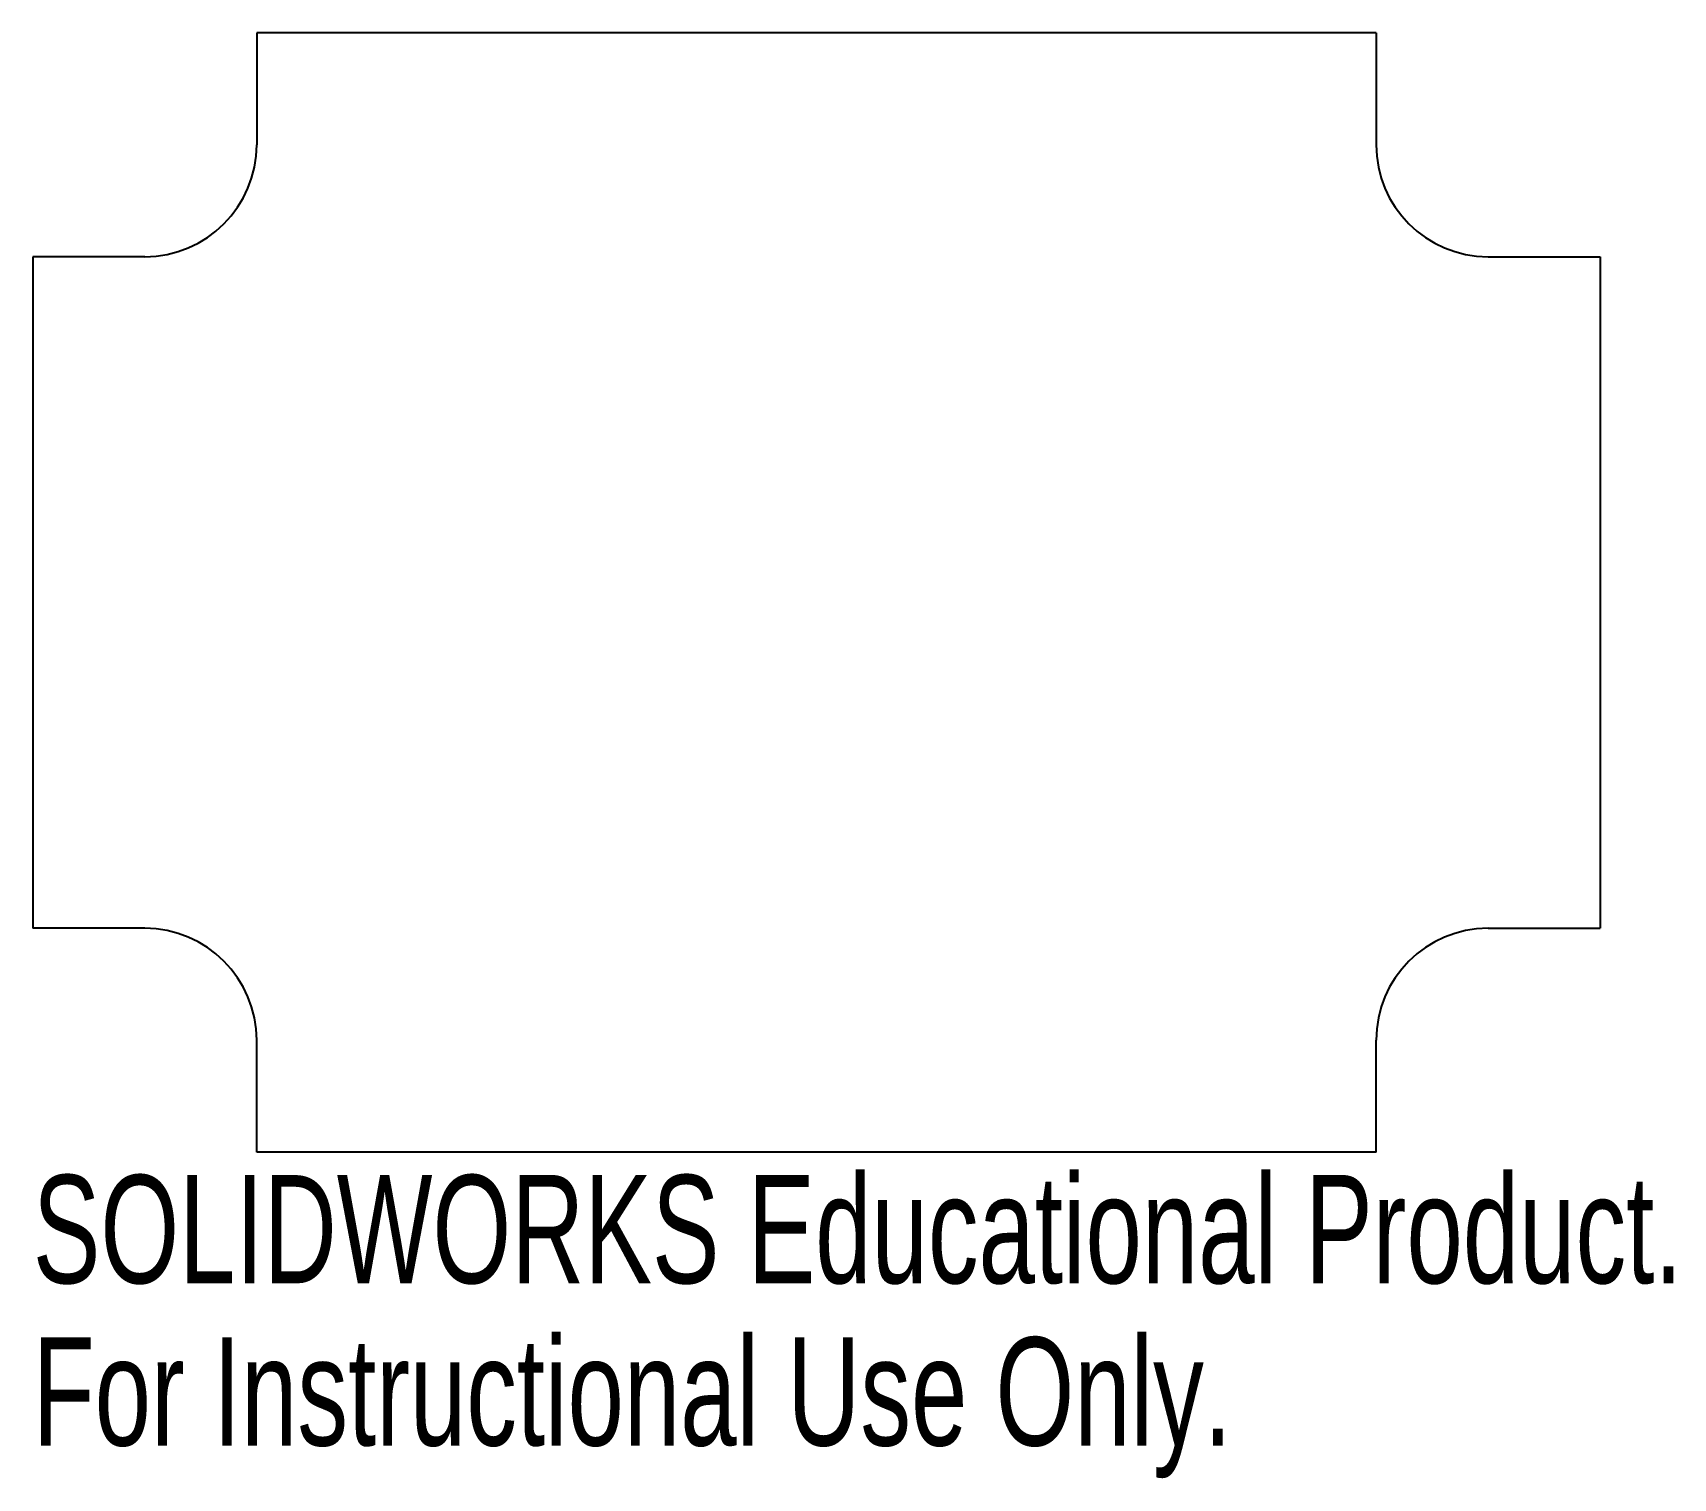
# Model space of a CAD drawing. Header units: millimetres. Extents: x -35 to 38.3, y -39.6 to 25.
import ezdxf

# ---------------------------------------------------------------- set-up
doc = ezdxf.new("R2010")
doc.units = ezdxf.units.MM
doc.styles.add('SLDTEXTSTYLE0', font='TXT', dxfattribs={"width": 0.7})

msp = doc.modelspace()

# ---------------------------------------------------------------- linework, layer by layer
at = {"color": 7, "linetype": 'Continuous', "lineweight": 25}
for p, q in [((25, 25), (-25, 25)), ((-25, 25), (-25, 20)), ((25, 25), (25, 20)), ((-30, 15), (-35, 15)), ((-35, 15), (-35, -15)), ((30, 15), (35, 15)), ((35, 15), (35, -15)), ((-30, -15), (-35, -15)), ((30, -15), (35, -15)), ((-25, -25), (-25, -20)), ((25, -25), (25, -20)), ((25, -25), (-25, -25))]:
    msp.add_line(p, q, dxfattribs=at)
for centre, start, end in [((-30, 20), 270, 0), ((30, 20), 180, 270), ((-30, -20), 0, 90), ((30, -20), 90, 180)]:
    msp.add_arc(centre, 5, start, end, dxfattribs=at)

# ---------------------------------------------------------------- texts
at = {"color": 7, "linetype": 'Continuous', "char_height": 4.83362, "attachment_point": 1, "style": 'SLDTEXTSTYLE0'}
for s, insert in [('SOLIDWORKS Educational Product.', (-35, -26.02)), ('For Instructional Use Only.', (-35, -33.27))]:
    msp.add_mtext(s, dxfattribs=dict(at, insert=insert))

doc.saveas('drawing.dxf')
